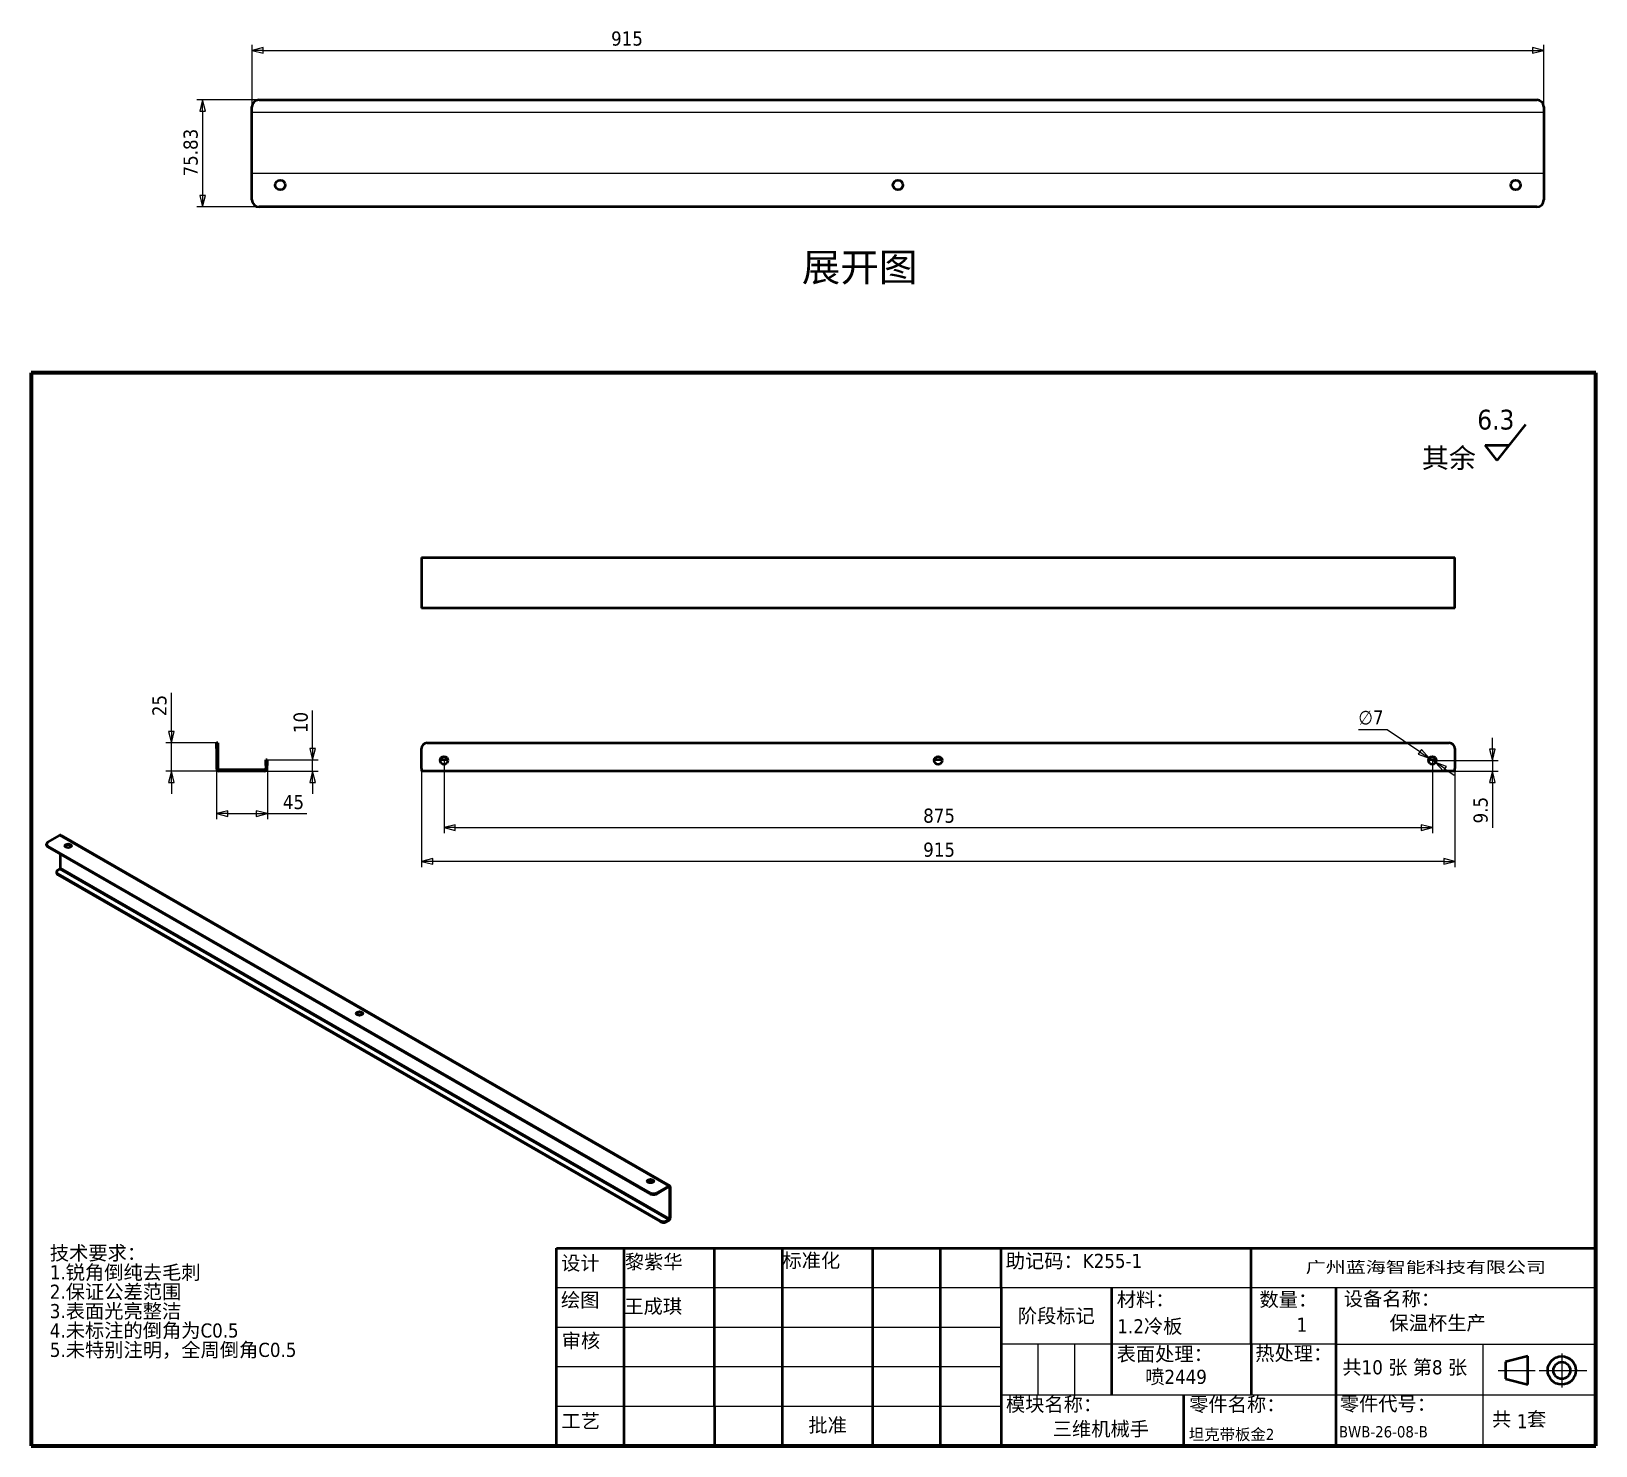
# Model space of a CAD drawing. Header units: millimetres. Extents: x 50 to 1435, y 50 to 1303.
import ezdxf
from ezdxf.enums import TextEntityAlignment as Align

# ---------------------------------------------------------------- set-up
doc = ezdxf.new("R2010")
doc.units = ezdxf.units.MM
doc.header["$LTSCALE"] = 5
for name, color, linetype, lineweight in [('中心线 (ISO)', 1, 'Continuous', 25), ('可见 (ISO)', 7, 'Continuous', 50), ('可见窄的 (ISO)', 7, 'Continuous', 35), ('图框 (ISO)', 7, 'Continuous', 70), ('尺寸 (ISO)', 5, 'Continuous', 25), ('标题 (ISO)', 7, 'Continuous', 50), ('符号 (ISO)', 7, 'Continuous', 25)]:
    doc.layers.add(name, color=color, linetype=linetype, lineweight=lineweight)
doc.styles.add('文本样式19', font='tahoma.ttf')
doc.styles.add('文本样式91', font='tahoma.ttf')
doc.styles.add('注释文本 (ISO)', font='tahoma.ttf')
doc.dimstyles.new('默认 (GB)', dxfattribs={"dimscale": 5, "dimtxt": 2.5, "dimasz": 2, "dimexe": 1, "dimexo": 0, "dimgap": 0.75, "dimtad": 1, "dimtoh": 1, "dimrnd": 1e-08, "dimdsep": 46, "dimtxsty": '注释文本 (ISO)', "dimblk": 'Filled-1', "dimcen": 0.09, "dimdle": 10, "dimclrd": 256, "dimclre": 256, "dimclrt": 256, "dimaunit": 1, "dimazin": 2, "dimtfac": 0.8, "dimtdec": 3, "dimtmove": 0, "dimatfit": 3, "dimldrblk": 'Filled-2', "dimfxl": 0, "dimtolj": 1, "dimtzin": 0, "dimlwd": -1, "dimlwe": -1, "dimarcsym": 0})

# ---------------------------------------------------------------- blocks, each defined once
blk = doc.blocks.new('图框 A3-A4')
at = {"layer": '图框 (ISO)'}
for p, q in [((287, 200), (10, 200)), ((10, 200), (10, 10)), ((287, 10), (287, 200)), ((10, 10), (287, 10))]:
    blk.add_line(p, q, dxfattribs=at)
blk = doc.blocks.new('标题栏 GB1')
at = {"layer": '标题 (ISO)'}
for p, q in [((361.15, 211.7), (366.21, 218.12)), ((361.15, 211.7), (359.01, 214.46)), ((359.01, 214.46), (363.33, 214.46)), ((194.57, 65.23), (194.57, 72.23)), ((194.57, 72.23), (378.57, 72.23)), ((206.57, 65.23), (206.57, 72.23)), ((222.57, 65.23), (222.57, 72.23)), ((234.57, 65.23), (234.57, 72.23)), ((250.57, 65.23), (250.57, 72.23)), ((262.57, 65.23), (262.57, 72.23)), ((273.31, 65.23), (273.31, 72.23)), ((317.57, 65.23), (317.57, 72.23)), ((378.57, 72.23), (378.57, 65.23)), ((194.57, 37.23), (194.57, 65.23)), ((206.57, 37.23), (206.57, 65.23)), ((222.57, 44.23), (222.57, 65.23)), ((234.57, 37.23), (234.57, 65.23)), ((250.57, 37.23), (250.57, 65.23)), ((262.57, 37.23), (262.57, 65.23)), ((273.31, 65.23), (273.31, 37.23)), ((317.57, 55.23), (317.57, 65.23)), ((378.57, 65.23), (378.57, 37.23)), ((317.57, 55.23), (317.57, 46.23)), ((366.57, 53.06), (362.57, 52.06)), ((366.57, 48.06), (366.57, 53.06)), ((362.57, 52.06), (362.57, 49.06)), ((362.57, 49.06), (366.57, 48.06)), ((305.57, 46.23), (305.57, 37.23)), ((222.57, 44.23), (222.57, 37.23)), ((378.57, 37.23), (194.57, 37.23))]:
    blk.add_line(p, q, dxfattribs=at)
at = {"layer": '标题 (ISO)', "lineweight": 25}
for p, q in [((194.57, 65.23), (273.31, 65.23)), ((273.31, 65.23), (378.57, 65.23)), ((194.57, 58.23), (273.31, 58.23)), ((332.57, 55.23), (273.31, 55.23)), ((279.81, 55.23), (279.81, 46.23)), ((286.31, 55.23), (286.31, 46.23)), ((332.57, 55.23), (378.57, 55.23)), ((358.57, 55.23), (358.57, 46.23)), ((372.58, 53.56), (372.58, 47.56)), ((194.57, 51.23), (273.31, 51.23)), ((361.32, 50.56), (367.88, 50.56)), ((368.55, 50.56), (370.07, 50.56)), ((370.07, 50.56), (376.97, 50.56)), ((273.31, 46.23), (378.57, 46.23)), ((358.57, 46.23), (358.57, 37.23)), ((194.57, 44.23), (273.31, 44.23))]:
    blk.add_line(p, q, dxfattribs=at)
at = {"layer": '标题 (ISO)', "lineweight": 50}
for p, q in [((292.81, 65.23), (292.81, 46.23)), ((332.57, 65.23), (332.57, 37.23))]:
    blk.add_line(p, q, dxfattribs=at)
at = {"layer": '标题 (ISO)'}
for radius in [2.5, 1.5]:
    blk.add_circle((372.57, 50.56), radius, dxfattribs=at)
at = {"layer": '标题 (ISO)', "style": '注释文本 (ISO)'}
blk.add_text('阶段标记', height=2.5, dxfattribs=at).set_placement((283.06, 60.23), align=Align.MIDDLE_CENTER)
for s, insert, char_height, attachment_point in [('\\fTahoma|b0|i0;\\H3.5000;6.3', (357.6, 220.71), 3.5, 1), ('\\fTahoma|b0|i0;\\H3.5000;其余', (347.8, 213.91), 3.5, 1), ('\\fTahoma|b0|i0;设计', (195.38, 70.83), 2.5, 1), ('\\f仿宋|b0|i0;\\H2.5000;黎紫华', (206.66, 71.05), 2.5, 1), ('\\fTahoma|b0|i0;标准化', (234.57, 71.28), 2.5, 1), ('助记码：K255-1', (274.11, 71.21), 2.5, 1), ('\\fTahoma|b0|i0;\\W1.30;\\H2.0000;广州\\fArial|b0|i0;\\W1.30;\\H2.0000;蓝海\\fTahoma|b0|i0;\\W1.30;\\H2.0000;智能科技有限公司', (348.5, 68.73), 2, 5), ('\\fTahoma|b0|i0;绘图', (195.35, 64.28), 2.5, 1), ('\\fTahoma|b0|i0;材料：', (293.76, 64.39), 2.5, 1), ('\\fTahoma|b0|i0;数量：', (319.04, 64.37), 2.5, 1), ('\\fTahoma|b0|i0;设备名称：', (333.96, 64.5), 2.5, 1), ('保温杯生产', (342.05, 60.22), 2.5, 1), ('\\fTahoma|b0|i0;审核', (195.48, 57.07), 2.5, 1), ('\\fTahoma|b0|i0;热处理：', (318.29, 54.82), 2.5, 1), ('\\fTahoma|b0|i0;模块名称：', (274.14, 45.81), 2.5, 1), ('\\fTahoma|b0|i0;零件名称：', (306.59, 45.8), 2.5, 1), ('\\fTahoma|b0|i0;零件代号：', (333.25, 45.9), 2.5, 1), ('\\fTahoma|b0|i0;批准', (242.57, 40.73), 2.5, 5), ('三维机械手', (282.42, 41.45), 2.5, 1), ('1', (364.63, 42.81), 2.5, 1)]:
    blk.add_mtext(s, dxfattribs=dict(at, insert=insert, char_height=char_height, attachment_point=attachment_point))
at = {"layer": '标题 (ISO)', "insert": (104.85, 72.61), "char_height": 2.5, "attachment_point": 1, "line_spacing_factor": 0.823237, "style": '注释文本 (ISO)'}
blk.add_mtext('\\fTahoma|b0|i0;技术要求：\\P1.锐角倒纯去毛刺\\P2.保证公差范围\\P3.表面光亮整洁\\P4.未标注的倒角为C0.5\\P5.未特别注明，全周倒角C0.5\\P', dxfattribs=at)
at = {"layer": '标题 (ISO)', "char_height": 2.5, "attachment_point": 1, "style": '注释文本 (ISO)'}
for s, insert, width in [('\\f仿宋|b0|i0;\\H2.5000;王成琪', (206.57, 63.16), 11.2281), ('\\fTahoma|b0|i0;表面处理：', (293.74, 54.71), 17.19), ('\\fTahoma|b0|i0;工艺', (195.45, 42.85), 6.876), ('\\fTahoma|b0|i0;  共   套', (358.32, 43.18), 17.7919)]:
    blk.add_mtext(s, dxfattribs=dict(at, insert=insert, width=width))
at = {"layer": '标题 (ISO)', "insert": (333.72, 52.37), "char_height": 2.5, "width": 27.2374, "attachment_point": 1, "line_spacing_factor": 0.987884, "style": '注释文本 (ISO)'}
blk.add_mtext('共10 张 第8 张', dxfattribs=at)
at = {"layer": '标题 (ISO)'}
for tag, p, height, style in [('材料_001', (293.88, 57.13), 2.5, '注释文本 (ISO)'), ('零件代号_001', (306.52, 38.23), 2, '文本样式91'), ('描述_001', (333.1, 38.69), 2, '文本样式91')]:
    blk.add_attdef(tag, p, '', height=height, dxfattribs=dict(at, style=style))
at = {"layer": '标题 (ISO)', "style": '文本样式91'}
blk.add_attdef('热处理', text='', height=2, dxfattribs=at).set_placement((318.2, 50.63), align=Align.TOP_LEFT)
at = {"layer": '标题 (ISO)', "style": '文本样式19'}
for tag, p in [('工程核准人', (256.57, 40.73)), ('工程批准日期', (267.94, 40.73))]:
    blk.add_attdef(tag, text='', height=1, dxfattribs=at).set_placement(p, align=Align.MIDDLE_CENTER)
blk = doc.blocks.new('Filled-1')
at = {"color": 0}
for p, q in [((0, 0), (-1, 0.25)), ((-1, 0.25), (-1, -0.25)), ((-1, 0), (0, 0)), ((-1, -0.25), (0, 0))]:
    blk.add_line(p, q, dxfattribs=at)
at = {"color": 0, "flags": 128}
blk.add_lwpolyline([(-1, -0.25), (0, 0)], dxfattribs=at)
at = {"color": 0}
blk.add_solid([(-1, -0.25), (0, 0), (-1, 0.25), (-1, -0.25)], dxfattribs=at)
blk = doc.blocks.new('*D7')
at = {"layer": 'Defpoints', "color": 0}
for p in [(259, 657.4), (299, 657.4), (256.6, 647.4)]:
    blk.add_point(p, dxfattribs=at)
at = {"layer": '尺寸 (ISO)'}
for p, q in [((299, 667.4), (299, 701)), ((259, 657.4), (304, 657.4)), ((299, 647.4), (299, 657.4)), ((256.6, 647.4), (304, 647.4)), ((299, 637.4), (299, 627.4))]:
    blk.add_line(p, q, dxfattribs=at)
at = {"layer": '尺寸 (ISO)', "xscale": 10, "yscale": 10, "zscale": 10}
for p, rotation in [((299, 657.4), 270), ((299, 647.4), 90)]:
    blk.add_blockref('Filled-1', p, dxfattribs=dict(at, rotation=rotation))
at = {"layer": '尺寸 (ISO)', "insert": (282.2, 681.1), "char_height": 12.5, "attachment_point": 1, "rotation": 90, "style": '注释文本 (ISO)'}
blk.add_mtext('\\A1;10', dxfattribs=at)
blk = doc.blocks.new('Filled-2')
at = {"color": 0}
for p, q in [((0, 0), (-1, 0.125)), ((-1, 0.125), (-1, -0.125)), ((-1, 0), (0, 0)), ((-1, -0.125), (0, 0))]:
    blk.add_line(p, q, dxfattribs=at)
at = {"color": 0, "flags": 128}
blk.add_lwpolyline([(-1, -0.125), (0, 0)], dxfattribs=at)
at = {"color": 0}
blk.add_solid([(-1, -0.125), (0, 0), (-1, 0.125), (-1, -0.125)], dxfattribs=at)
blk = doc.blocks.new('*D8')
at = {"layer": 'Defpoints', "color": 0}
for p in [(174, 672.4), (214, 672.4), (216.4, 647.4)]:
    blk.add_point(p, dxfattribs=at)
at = {"layer": '尺寸 (ISO)'}
for p, q in [((174, 682.4), (174, 716.8)), ((214, 672.4), (169, 672.4)), ((174, 647.4), (174, 672.4)), ((216.4, 647.4), (169, 647.4)), ((174, 637.4), (174, 627.4))]:
    blk.add_line(p, q, dxfattribs=at)
at = {"layer": '尺寸 (ISO)', "xscale": 10, "yscale": 10, "zscale": 10}
for p, rotation in [((174, 672.4), 270), ((174, 647.4), 90)]:
    blk.add_blockref('Filled-1', p, dxfattribs=dict(at, rotation=rotation))
at = {"layer": '尺寸 (ISO)', "insert": (157.2, 696.1), "char_height": 12.5, "attachment_point": 1, "rotation": 90, "style": '注释文本 (ISO)'}
blk.add_mtext('\\A1;25', dxfattribs=at)
blk = doc.blocks.new('*D9')
at = {"layer": 'Defpoints', "color": 0}
for p in [(1389.1, 1285.6), (245.4, 1235.6), (1389.1, 1235.6)]:
    blk.add_point(p, dxfattribs=at)
at = {"layer": '尺寸 (ISO)'}
for p, q in [((245.4, 1235.6), (245.4, 1290.6)), ((1389.1, 1235.6), (1389.1, 1290.6)), ((255.4, 1285.6), (1379.1, 1285.6))]:
    blk.add_line(p, q, dxfattribs=at)
at = {"layer": '尺寸 (ISO)', "xscale": 10, "yscale": 10, "zscale": 10, "rotation": 180}
blk.add_blockref('Filled-1', (245.4, 1285.6), dxfattribs=at)
at = {"layer": '尺寸 (ISO)', "xscale": 10, "yscale": 10, "zscale": 10}
blk.add_blockref('Filled-1', (1389.1, 1285.6), dxfattribs=at)
at = {"layer": '尺寸 (ISO)', "insert": (563.3, 1302.4), "char_height": 12.5, "attachment_point": 1, "style": '注释文本 (ISO)'}
blk.add_mtext('\\A1;915', dxfattribs=at)
blk = doc.blocks.new('*D10')
at = {"layer": 'Defpoints', "color": 0}
for p in [(251.6, 1241.8), (201.6, 1147.1), (251.6, 1147.1)]:
    blk.add_point(p, dxfattribs=at)
at = {"layer": '尺寸 (ISO)'}
for p, q in [((251.6, 1241.8), (196.6, 1241.8)), ((201.6, 1231.8), (201.6, 1157.1)), ((251.6, 1147.1), (196.6, 1147.1))]:
    blk.add_line(p, q, dxfattribs=at)
at = {"layer": '尺寸 (ISO)', "xscale": 10, "yscale": 10, "zscale": 10}
for p, rotation in [((201.6, 1241.8), 90), ((201.6, 1147.1), 270)]:
    blk.add_blockref('Filled-1', p, dxfattribs=dict(at, rotation=rotation))
at = {"layer": '尺寸 (ISO)', "insert": (184.8, 1174), "char_height": 12.5, "attachment_point": 1, "rotation": 90, "style": '注释文本 (ISO)'}
blk.add_mtext('\\A1;75.83', dxfattribs=at)
blk = doc.blocks.new('*D11')
at = {"layer": 'Defpoints', "color": 0}
for p in [(214, 649.8), (259, 649.8), (214, 609.8)]:
    blk.add_point(p, dxfattribs=at)
at = {"layer": '尺寸 (ISO)'}
for p, q in [((214, 649.8), (214, 604.8)), ((259, 649.8), (259, 604.8)), ((224, 609.8), (249, 609.8)), ((259, 609.8), (294, 609.8))]:
    blk.add_line(p, q, dxfattribs=at)
at = {"layer": '尺寸 (ISO)', "xscale": 10, "yscale": 10, "zscale": 10, "rotation": 180}
blk.add_blockref('Filled-1', (214, 609.8), dxfattribs=at)
at = {"layer": '尺寸 (ISO)', "xscale": 10, "yscale": 10, "zscale": 10}
blk.add_blockref('Filled-1', (259, 609.8), dxfattribs=at)
at = {"layer": '尺寸 (ISO)', "insert": (272.7, 626.3), "char_height": 12.5, "attachment_point": 1, "style": '注释文本 (ISO)'}
blk.add_mtext('\\A1;45', dxfattribs=at)
blk = doc.blocks.new('*D12')
at = {"layer": 'Defpoints', "color": 0}
for p in [(395.4, 647.4), (1310.4, 647.4), (395.4, 567.4)]:
    blk.add_point(p, dxfattribs=at)
at = {"layer": '尺寸 (ISO)'}
for p, q in [((395.4, 647.4), (395.4, 562.4)), ((1310.4, 647.4), (1310.4, 562.4)), ((1300.4, 567.4), (405.4, 567.4))]:
    blk.add_line(p, q, dxfattribs=at)
at = {"layer": '尺寸 (ISO)', "xscale": 10, "yscale": 10, "zscale": 10, "rotation": 180}
blk.add_blockref('Filled-1', (395.4, 567.4), dxfattribs=at)
at = {"layer": '尺寸 (ISO)', "xscale": 10, "yscale": 10, "zscale": 10}
blk.add_blockref('Filled-1', (1310.4, 567.4), dxfattribs=at)
at = {"layer": '尺寸 (ISO)', "insert": (839.6, 584.1), "char_height": 12.5, "attachment_point": 1, "style": '注释文本 (ISO)'}
blk.add_mtext('\\A1;915', dxfattribs=at)
blk = doc.blocks.new('*D13')
at = {"layer": 'Defpoints', "color": 0}
for p in [(415.4, 656.9), (1290.4, 656.9), (1290.4, 597.4)]:
    blk.add_point(p, dxfattribs=at)
at = {"layer": '尺寸 (ISO)'}
for p, q in [((415.4, 656.9), (415.4, 592.4)), ((1290.4, 656.9), (1290.4, 592.4)), ((425.4, 597.4), (1280.4, 597.4))]:
    blk.add_line(p, q, dxfattribs=at)
at = {"layer": '尺寸 (ISO)', "xscale": 10, "yscale": 10, "zscale": 10, "rotation": 180}
blk.add_blockref('Filled-1', (415.4, 597.4), dxfattribs=at)
at = {"layer": '尺寸 (ISO)', "xscale": 10, "yscale": 10, "zscale": 10}
blk.add_blockref('Filled-1', (1290.4, 597.4), dxfattribs=at)
at = {"layer": '尺寸 (ISO)', "insert": (839.6, 614.2), "char_height": 12.5, "attachment_point": 1, "style": '注释文本 (ISO)'}
blk.add_mtext('\\A1;875', dxfattribs=at)
blk = doc.blocks.new('*D14')
at = {"layer": 'Defpoints', "color": 0}
for p in [(1290.4, 656.9), (1343.6, 656.9), (1310.4, 647.4)]:
    blk.add_point(p, dxfattribs=at)
at = {"layer": '尺寸 (ISO)'}
for p, q in [((1343.6, 666.9), (1343.6, 676.9)), ((1290.4, 656.9), (1348.6, 656.9)), ((1343.6, 656.9), (1343.6, 647.4)), ((1310.4, 647.4), (1348.6, 647.4)), ((1343.6, 637.4), (1343.6, 597.3))]:
    blk.add_line(p, q, dxfattribs=at)
at = {"layer": '尺寸 (ISO)', "xscale": 10, "yscale": 10, "zscale": 10}
for p, rotation in [((1343.6, 656.9), 270), ((1343.6, 647.4), 90)]:
    blk.add_blockref('Filled-1', p, dxfattribs=dict(at, rotation=rotation))
at = {"layer": '尺寸 (ISO)', "insert": (1326.8, 601.1), "char_height": 12.5, "attachment_point": 1, "rotation": 90, "style": '注释文本 (ISO)'}
blk.add_mtext('\\A1;9.5', dxfattribs=at)
blk = doc.blocks.new('*D15')
at = {"layer": 'Defpoints', "color": 0}
for p in [(1287.5, 658.8), (1293.3, 654.9)]:
    blk.add_point(p, dxfattribs=at)
at = {"layer": '尺寸 (ISO)'}
for p, q in [((1250.3, 684), (1224.9, 684)), ((1279.2, 664.4), (1250.3, 684)), ((1293.3, 654.9), (1287.5, 658.8)), ((1301.5, 649.3), (1309.8, 643.7))]:
    blk.add_line(p, q, dxfattribs=at)
at = {"layer": '尺寸 (ISO)', "xscale": 10, "yscale": 10, "zscale": 10}
for p, rotation in [((1287.5, 658.8), 325.8461928883933), ((1293.3, 654.9), 145.8461928883933)]:
    blk.add_blockref('Filled-1', p, dxfattribs=dict(at, rotation=rotation))
at = {"layer": '尺寸 (ISO)', "insert": (1224.9, 701.2), "char_height": 12.5, "attachment_point": 1, "style": '注释文本 (ISO)'}
blk.add_mtext('\\A1;∅7', dxfattribs=at)

msp = doc.modelspace()

# ---------------------------------------------------------------- linework, layer by layer
at = {"layer": '中心线 (ISO)'}
for p, q in [((1389.1044, 1230.6464), (245.3544, 1230.6464)), ((245.3544, 1177.0035), (1389.1044, 1177.0035))]:
    msp.add_line(p, q, dxfattribs=at)
at = {"layer": '可见 (ISO)'}
for p, q in [((245.3544, 1153.307), (245.3544, 1235.5929)), ((251.6044, 1241.8429), (1382.8544, 1241.8429)), ((1389.1044, 1235.5929), (1389.1044, 1153.307)), ((1382.8544, 1147.057), (251.6044, 1147.057)), ((395.3668, 836.5993), (1310.3668, 836.5993)), ((395.3668, 836.5993), (395.3668, 834.1993)), ((395.3668, 834.1993), (395.3668, 793.9993)), ((1310.3668, 834.1993), (1310.3668, 836.5993)), ((1310.3668, 793.9993), (1310.3668, 834.1993)), ((395.3668, 793.9993), (395.3668, 791.5993)), ((1310.3668, 791.5993), (395.3668, 791.5993)), ((1310.3668, 791.5993), (1310.3668, 793.9993)), ((213.9544, 667.3636), (213.9544, 672.3636)), ((215.1544, 672.3636), (213.9544, 672.3636)), ((213.9544, 667.3636), (213.9544, 649.7636)), ((215.1544, 672.3636), (215.1544, 667.3636)), ((215.1544, 667.3636), (215.1544, 649.7636)), ((395.3668, 649.7636), (395.3668, 667.3636)), ((400.3668, 672.3636), (1305.3668, 672.3636)), ((1310.3668, 667.3636), (1310.3668, 649.7636)), ((258.9544, 657.3636), (257.7544, 657.3636)), ((257.7544, 652.3636), (257.7544, 657.3636)), ((257.7544, 652.3636), (257.7544, 649.7636)), ((258.9544, 657.3636), (258.9544, 652.3636)), ((258.9544, 649.7636), (258.9544, 652.3636)), ((418.8309, 657.3636), (411.9027, 657.3636)), ((856.3309, 657.3636), (849.4027, 657.3636)), ((1293.8309, 657.3636), (1286.9027, 657.3636)), ((256.5544, 648.5636), (216.3544, 648.5636)), ((256.5544, 647.3636), (216.3544, 647.3636)), ((395.3668, 649.7636), (395.3668, 647.3636)), ((1310.3668, 647.3636), (395.3668, 647.3636)), ((1310.3668, 647.3636), (1310.3668, 649.7636)), ((63.504, 581.9706), (63.504, 582.7881)), ((64.7243, 584.4848), (75.0952, 590.457)), ((76.0933, 590.555), (615.2622, 280.0683)), ((598.0007, 273.998), (64.7243, 581.0915)), ((598.0007, 273.1805), (64.7243, 580.2739)), ((75.8023, 561.8412), (75.8023, 573.8945)), ((72.3428, 558.0376), (72.3428, 557.22)), ((73.5632, 559.7342), (75.0952, 560.6165)), ((73.5632, 556.3409), (606.8395, 249.2475)), ((73.5632, 555.5234), (606.8395, 248.43)), ((614.2642, 279.9702), (603.8933, 273.998)), ((603.8933, 273.1805), (614.2642, 279.1527)), ((614.9713, 278.7423), (614.9713, 251.3545)), ((615.6784, 279.1495), (615.6784, 251.7617)), ((612.7321, 249.2475), (614.2642, 250.1298)), ((612.7321, 248.43), (614.2642, 249.3122))]:
    msp.add_line(p, q, dxfattribs=at)
for centre, radius in [((270.3544, 1166.432), 4.375), ((817.2294, 1166.432), 4.375), ((1364.1044, 1166.432), 4.375), ((415.3668, 656.8636), 3.5), ((852.8668, 656.8636), 3.5), ((1290.3668, 656.8636), 3.5)]:
    msp.add_circle(centre, radius, dxfattribs=at)
for centre, radius, start, end in [((251.6044, 1235.5929), 6.25, 90, 180), ((1382.8544, 1235.5929), 6.25, 0, 90), ((251.6044, 1153.307), 6.25, 180, 270), ((1382.8544, 1153.307), 6.25, 270, 0), ((400.3668, 667.3636), 5, 90, 180), ((1305.3668, 667.3636), 5, 0, 90), ((216.3544, 649.7636), 2.4, 180, 270), ((216.3544, 649.7636), 1.2, 180, 270), ((256.5544, 649.7636), 2.4, 270, 0), ((256.5544, 649.7636), 1.2, 270, 0)]:
    msp.add_arc(centre, radius, start, end, dxfattribs=at)
for centre, major_axis, ratio, start_param, end_param in [((67.6706, 582.7881), (-4.1667, 0), 0.575861701, 5.497787144, 7.068583471), ((67.6706, 581.9706), (-4.1667, 0), 0.575861701, 0, 0.785398163), ((75.0952, 588.8219), (0.9981, 1.7332), 0.578093116, 0, 0.783464455), ((82.6966, 580.4436), (2.9167, 0), 0.575861701, 0.245845029, 2.895747625), ((76.5095, 558.0376), (-4.1667, 0), 0.575861701, 5.497787144, 7.068583471), ((76.5095, 557.22), (-4.1667, 0), 0.575861701, 0, 0.785398163), ((75.0952, 561.434), (0.499, 0.8666), 0.578093116, 3.925057109, 5.495853435), ((340.496, 431.9868), (2.9167, 0), 0.575861701, 0.245845029, 2.895747625), ((598.2953, 283.53), (2.9167, 0), 0.575861701, 0.245845029, 2.895747625), ((614.2642, 278.3351), (0.9981, 1.7332), 0.578093116, 5.495853435, 7.066649762), ((614.2642, 278.3351), (0.499, 0.8666), 0.578093116, 5.495853435, 7.066649762), ((600.947, 275.6947), (-4.1667, 0), 0.575861701, 0.785398163, 2.35619449), ((600.947, 274.8771), (4.1667, 0), 0.575861701, 3.926990817, 5.497787144), ((614.2642, 250.9473), (0.9981, 1.7332), 0.578093116, 3.925057109, 5.495853435), ((614.2642, 250.9473), (0.499, 0.8666), 0.578093116, 3.925057109, 5.495853435), ((609.7858, 250.9441), (-4.1667, 0), 0.575861701, 0.785398163, 2.35619449), ((609.7858, 250.1266), (4.1667, 0), 0.575861701, 3.926990817, 5.497787144)]:
    msp.add_ellipse(centre, major_axis=major_axis, ratio=ratio, start_param=start_param, end_param=end_param, dxfattribs=at)
for centre in [(82.6966, 581.2611), (340.496, 432.8044), (598.2953, 284.3476)]:
    msp.add_ellipse(centre, major_axis=(-2.9167, 0), ratio=0.575861701, dxfattribs=at)
at = {"layer": '可见窄的 (ISO)'}
for p, q in [((614.2642, 279.9702), (75.0952, 590.457)), ((64.7243, 580.2739), (64.7243, 581.0915)), ((73.5632, 555.5234), (73.5632, 556.3409)), ((614.2642, 250.1298), (75.0952, 560.6165)), ((75.8023, 561.8412), (614.9713, 251.3545)), ((614.9713, 278.7423), (614.2614, 279.1511)), ((614.2642, 279.1527), (614.2642, 279.9702)), ((615.6784, 279.1495), (614.9713, 278.7423)), ((598.0007, 273.998), (598.0007, 273.1805)), ((603.8933, 273.1805), (603.8933, 273.998)), ((614.2642, 249.3122), (614.2642, 250.1298)), ((614.9713, 251.3545), (615.6784, 251.7617)), ((606.8395, 249.2475), (606.8395, 248.43)), ((612.7321, 248.43), (612.7321, 249.2475))]:
    msp.add_line(p, q, dxfattribs=at)

# ---------------------------------------------------------------- block references
at = {"xscale": 5, "yscale": 5, "zscale": 5}
msp.add_blockref('图框 A3-A4', (0, 0), dxfattribs=at)
msp.add_blockref('标题栏 GB1', (-457.8557, -136.126), dxfattribs=at).add_auto_attribs({'零件代号_001': '坦克带板金2', '描述_001': 'BWB-26-08-B', '材料_001': '1.2冷板'})

# ---------------------------------------------------------------- texts
at = {"layer": '符号 (ISO)', "insert": (732.1953, 1106.1414), "char_height": 25, "width": 103.140187, "attachment_point": 1, "style": '注释文本 (ISO)'}
msp.add_mtext('{\\fTahoma|b0|i0;\\H25.0000;展开图}', dxfattribs=at)
at = {"layer": '符号 (ISO)', "insert": (1170.1444, 163.3882), "char_height": 12.5, "attachment_point": 1, "style": '注释文本 (ISO)'}
msp.add_mtext('{1}', dxfattribs=at)
at = {"layer": '符号 (ISO)', "insert": (1036.1812, 117.265), "char_height": 12.5, "width": 58.004697, "attachment_point": 1, "line_spacing_factor": 0.987884, "style": '注释文本 (ISO)'}
msp.add_mtext('{喷2449\\P}', dxfattribs=at)

# ---------------------------------------------------------------- dimensions: what is measured, and where the dimension line sits
at = {"layer": '尺寸 (ISO)'}
for base, p1, p2, angle, override, picture, middle in [((1389.1044, 1285.5929), (245.3544, 1235.5929), (1389.1044, 1235.5929), 180, {"dimtoh": 0, "dimdec": 2, "dimlfac": 0.8, "dimtp": 0, "dimtm": 0, "dimtdec": 3, "dimtofl": 0, "dimatfit": 1}, '*D9', (576.6044, 1285.5929)), ((201.6044, 1147.057), (251.6044, 1241.8429), (251.6044, 1147.057), 270, {"dimtoh": 0, "dimdec": 2, "dimlfac": 0.8, "dimtp": 0, "dimtm": 0, "dimtdec": 3, "dimtofl": 0, "dimatfit": 1}, '*D10', (201.6044, 1194.4499)), ((173.9544, 672.3636), (216.3544, 647.3636), (213.9544, 672.3636), 90, {"dimtoh": 0, "dimdec": 2, "dimtp": 0, "dimtm": 0, "dimtdec": 3, "dimtofl": 1, "dimatfit": 1}, '*D8', (173.9544, 704.5924)), ((298.9544, 657.3636), (256.5544, 647.3636), (258.9544, 657.3636), 90, {"dimtoh": 0, "dimdec": 2, "dimtp": 0, "dimtm": 0, "dimtdec": 3, "dimtofl": 1, "dimatfit": 1}, '*D7', (298.9544, 689.202)), ((1343.5802, 656.8636), (1310.3668, 647.3636), (1290.3668, 656.8636), 90, {"dimtoh": 0, "dimdec": 2, "dimtp": 0, "dimtm": 0, "dimtdec": 3, "dimtofl": 1, "dimatfit": 1}, '*D14', (1343.5802, 612.356)), ((1290.3668, 597.3636), (415.3668, 656.8636), (1290.3668, 656.8636), 180, {"dimtoh": 0, "dimdec": 2, "dimtp": 0, "dimtm": 0, "dimtdec": 3, "dimtofl": 0, "dimatfit": 1}, '*D13', (852.9168, 597.3636)), ((395.3668, 567.3636), (1310.3668, 647.3636), (395.3668, 647.3636), 180, {"dimtoh": 0, "dimdec": 2, "dimtp": 0, "dimtm": 0, "dimtdec": 3, "dimtofl": 0, "dimatfit": 1}, '*D12', (852.9168, 567.3636))]:
    dim = msp.add_linear_dim(base=base, p1=p1, p2=p2, angle=angle, dimstyle='默认 (GB)', override=override, dxfattribs=at)
    dim.commit()
    dim.dimension.update_dxf_attribs({"geometry": picture, "text_midpoint": middle, "dimtype": 160})
dim = msp.add_diameter_dim_2p(p1=(1293.2632, 654.8986), p2=(1287.4705, 658.8285), dimstyle='默认 (GB)', override={"dimtih": 1, "dimdec": 2, "dimlfac": 1, "dimtp": 0, "dimtm": 0, "dimtdec": 3, "dimatfit": 2}, dxfattribs=at)
dim.commit()
dim.dimension.update_dxf_attribs({"geometry": '*D15', "text_midpoint": (1235.7621, 684.0242), "dimtype": 163})
dim = msp.add_linear_dim(base=(213.9544, 609.7636), p1=(258.9544, 649.7636), p2=(213.9544, 649.7636), dimstyle='默认 (GB)', override={"dimtoh": 0, "dimdec": 2, "dimtp": 0, "dimtm": 0, "dimtdec": 3, "dimtofl": 0, "dimatfit": 2}, dxfattribs=at)
dim.commit()
dim.dimension.update_dxf_attribs({"geometry": '*D11', "text_midpoint": (281.4728, 609.7636), "dimtype": 160})

doc.saveas('drawing.dxf')
